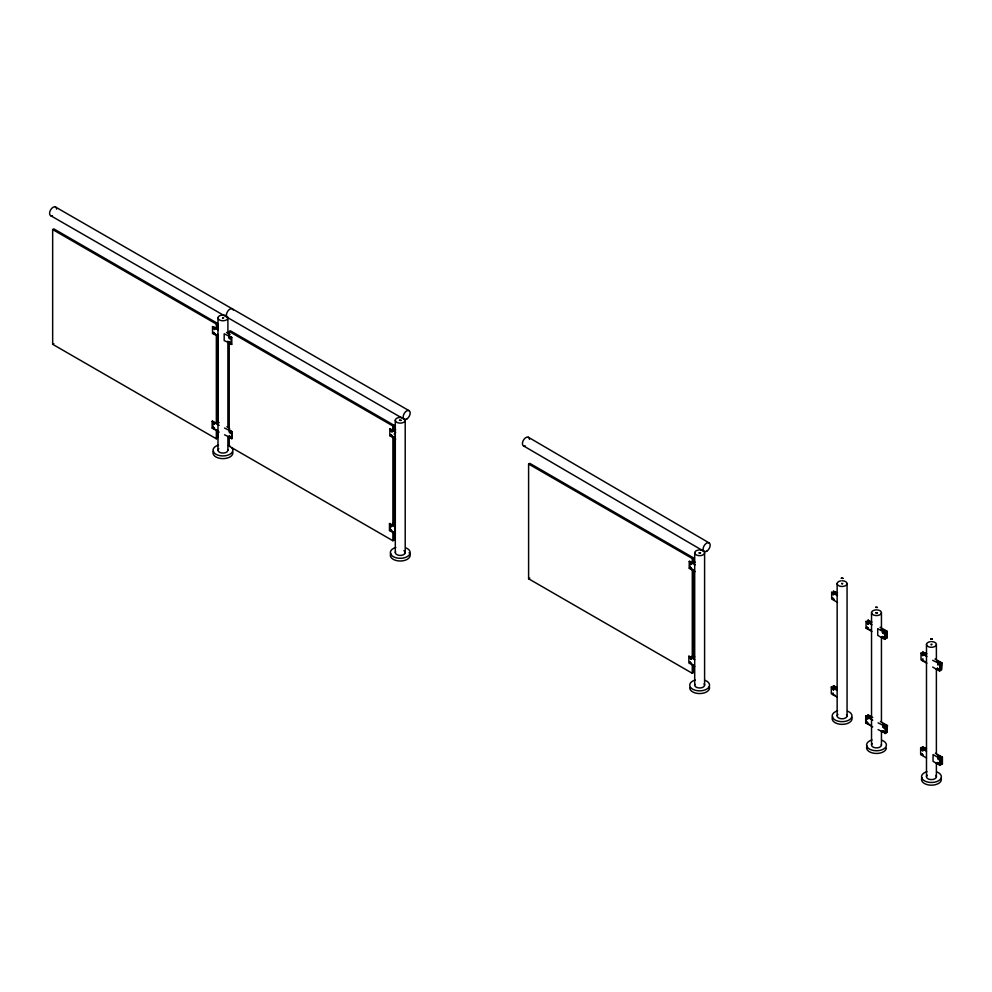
<?xml version="1.0" encoding="UTF-8"?>
<svg xmlns="http://www.w3.org/2000/svg" width="992" height="992" viewBox="0 0 992 992"><rect width="100%" height="100%" fill="white"/><g stroke="black" fill="none" stroke-linecap="round" stroke-linejoin="round"><path stroke-width="1.49" d="M924.172 748.526L925.152 748.551M940.118 757.305L941.098 757.318M700.513 552.928L698.864 552.928L700.488 552.804M394.097 525.264L393.96 524.371M835.202 592.782L835.896 592.658M394.37 430.602L394.332 429.623M394.37 434.707L394.32 433.715M693.396 657.894L692.924 656.493M217.521 430.478L217.521 438.129L216.355 438.799L52.663 344.298L52.663 229.549L53.828 228.867L217.521 323.367L217.521 329.493M52.663 344.298L53.828 343.629M52.663 229.549L216.355 324.049L217.521 323.367M218.364 336.685L212.524 333.312L212.524 326.566L216.616 328.253L217.781 327.571M212.524 333.312L215.45 334.329M229.214 336.065L229.214 331.477L230.38 330.795L394.072 425.308L394.072 431.421M229.437 334.788L228.272 335.47L231.781 337.491L231.781 344.236L224.18 340.529L224.18 333.783L231.781 337.491M219.17 432.115L212.152 428.06L212.152 421.315L216.244 423.001L217.422 422.332M212.152 428.06L216.244 429.747M229.809 429.052L228.644 429.722L232.153 431.756L232.153 438.501L224.552 434.794M224.552 428.036L232.153 431.756M229.214 331.477L392.894 425.977L394.072 425.308M395.684 439.059L389.831 435.686L389.831 428.928L393.923 430.627L395.101 429.945L392.758 428.594M389.831 435.686L393.923 437.373L395.101 436.691M395.312 533.808L389.472 530.435L389.472 523.689L393.564 525.376L394.729 524.694L394.729 531.452M389.472 530.435L393.564 532.121M229.214 437.05L229.214 446.226L392.894 540.739L394.072 540.057L394.072 532.406M693.458 664.95L693.458 672.601L692.292 673.283L528.6 578.77L528.6 464.02L529.778 463.338L693.458 557.851L693.458 562.439M528.6 578.77L529.778 578.1M528.6 464.02L692.292 558.521L693.458 557.851M695.07 571.603L689.229 568.23L689.229 561.472L693.321 563.171L694.487 562.489M689.229 568.23L693.321 569.916M694.71 666.351L688.857 662.978L688.857 656.233L692.949 657.919L694.127 657.237M837.521 602.417L831.68 599.044L831.68 592.286L835.772 593.972L836.938 593.303L833.429 591.269C835.586 594.468 832.164 596.167 833.404 593.91M833.429 591.269L837.521 592.968M871.918 631.507L866.066 628.134L866.066 621.376L870.158 623.075L871.336 622.393L867.826 620.372L867.826 623.075M867.826 620.372L871.918 622.058M866.066 628.134L870.158 629.821M884.74 632.648L885.323 632.313L884.74 639.394L877.722 635.351L877.722 628.593L884.74 632.648L884.74 639.394M885.323 632.313L881.814 630.28L882.992 629.61L887.084 631.296L887.084 638.042L884.157 637.038M837.161 697.165L831.308 693.792L831.308 687.034L835.4 688.733L836.578 688.051L833.069 686.03L833.652 685.695L837.161 687.716M926.863 663.239L921.022 659.854L921.022 653.108L925.114 654.794L926.28 654.125L922.771 652.091C924.928 655.29 921.456 656.927 922.746 654.72M922.771 652.091L926.863 653.778M941.445 663.363L941.445 670.108L942.028 663.028L937.936 661.342L936.77 662.011L940.28 664.032L939.697 671.125L932.678 667.07M932.678 660.325L940.28 664.032M872.712 726.938L865.706 722.883L865.706 716.137L869.798 717.824L870.964 717.142L867.454 715.12L868.037 714.786L872.712 717.489M865.706 722.883L869.798 724.569M878.094 722.858L885.695 726.566L885.695 733.324L878.094 729.604M886.86 725.896L887.443 725.561L886.86 732.642L886.86 725.896L883.351 723.875L882.186 724.544L885.695 726.566M926.503 757.987L920.65 754.614L920.65 747.856L924.742 749.543L925.92 748.873L922.411 746.852L922.411 749.543M922.411 746.852L926.503 748.538M940.056 758.632L940.652 758.297L940.056 765.378L933.05 761.335L933.05 754.577L940.056 758.632L940.056 765.378M940.652 758.297L937.142 756.276L938.308 755.594L942.4 757.28L942.4 764.038L939.474 763.022M841.724 583.321L842.146 584.214L842.729 583.395M931.066 644.143L931.265 645.023L932.071 644.217M692.887 561.732L693.594 561.993M939.895 662.631L940.726 663.065M885.31 725.164L886.141 725.598M222.766 317.552L222.568 318.432L223.696 317.775M833.144 694.152C833.826 691.04 830.49 695.032 835.4 695.479M937.961 663.995C936.783 666.376 940.081 664.404 937.936 661.342M922.696 660.151C924.296 656.902 919.299 660.598 925.114 661.54M229.412 342.872C231.136 339.748 225.99 343.22 231.781 344.236M831.68 592.286L837.521 595.659M880.065 627.242L887.084 631.296M935.022 658.973L942.028 663.028M866.066 621.376L871.918 624.762M921.022 653.108L926.863 656.481M881.814 637.038L885.323 639.059M692.738 560.802L695.07 562.154M689.229 561.472L695.07 564.857M55.44 206.981L409.002 410.626M50.778 215.723L404.339 419.368M393.34 428.259L395.684 429.61M226.523 332.432L230.032 334.453M212.524 326.566L218.364 329.939M389.831 428.928L395.684 432.314M831.308 687.034L837.161 690.42M880.437 721.506L887.443 725.561M935.382 753.238L942.4 757.28M865.706 716.137L872.712 720.18M920.65 747.856L926.503 751.229M882.186 731.29L885.695 733.324M937.142 763.022L940.652 765.043M692.366 655.551L694.71 656.902M688.857 656.233L694.71 659.606M226.883 426.684L229.226 428.036M216.839 421.315L219.17 422.666M392.981 523.007L395.312 524.359M212.152 421.315L219.17 425.37M389.472 523.689L395.312 527.062M229.809 437.15L232.153 438.501M528.314 437.224L708.995 542.822M523.615 445.941L704.295 551.54M925.09 653.381L925.685 654.187M216.74 326.938L217.211 327.831M941.817 757.615L941.817 764.373M939.697 664.38L939.697 671.125M936.386 644.614L936.386 659.99M936.386 669.228L936.386 753.846M936.386 763.071L936.386 776.922M926.491 644.292L926.491 776.6M886.501 631.631L886.501 638.389M885.112 726.913L885.112 733.658M881.442 612.882A4.96 2.864 0 0 1 873.766 615.114A4.96 2.864 0 0 1 874.25 610.167A4.96 2.864 0 0 1 881.442 612.882L881.442 629.808M881.442 637.496L881.442 722.114M881.442 731.34L881.442 745.19M871.534 612.56L871.534 744.868M868.409 620.037L868.409 622.728M866.289 715.79L866.289 722.548M847.056 583.792L847.056 716.1M837.149 583.47L837.149 715.778M833.652 685.695L833.652 688.386M704.593 552.978L704.593 685.286M694.698 552.656L694.698 684.964M693.458 570.09L693.458 658.837M692.292 558.521L692.292 563.109M692.292 569.234L692.292 657.981M692.292 664.094L692.292 673.283M689.812 561.137L689.812 567.895M405.207 420.434L405.207 552.742M401.81 417.558A4.96 2.864 0 0 0 395.3 420.112L395.3 552.42M394.072 437.546L394.072 524.756M392.894 425.977L392.894 430.565M392.894 436.691L392.894 525.438M392.894 531.551L392.894 540.739M390.054 523.342L390.054 530.1M231.57 432.09L231.57 438.836M231.198 337.826L231.198 344.584M229.214 342.178L229.214 430.925M227.9 318.06L227.9 333.448M227.9 341.136L227.9 427.292M227.9 436.53L227.9 450.368M217.992 317.738L217.992 450.046M217.521 334.081L217.521 422.828M216.355 324.049L216.355 328.637M216.355 334.763L216.355 423.497M216.355 429.623L216.355 438.799M212.747 420.98L212.747 427.726M52.402 215.735A4.96 2.877 -60.1 0 1 49.612 212.883A4.96 2.877 -60.1 0 1 53.208 207.241A4.96 2.877 -60.1 0 1 56.618 209.114M228.309 317.713A4.96 2.877 -60.1 0 1 227.59 311.426A4.96 2.877 -60.1 0 1 233.219 309.988M227.366 316.609A4.96 2.864 0 0 1 223.522 320.751A4.96 2.864 0 0 1 218.116 317.254A4.96 2.864 0 0 1 225.655 315.506M227.8 449.624A4.96 2.864 0 0 1 222.022 453.022A4.96 2.864 0 0 1 218.786 448.644M232.661 451.744A9.92 5.729 0 0 1 222.369 458.626A9.92 5.729 0 0 1 213.516 451.112M231.806 447.64A9.92 5.729 0 0 1 227.404 455.328A9.92 5.729 0 0 1 214.086 452.786A9.92 5.729 0 0 1 218.476 445.098M228.383 445.42A9.92 5.729 0 0 1 230.342 446.4M404.686 418.984A4.96 2.864 0 0 1 401.264 423.076A4.96 2.864 0 0 1 395.3 420.112M403.955 550.672A4.96 2.864 0 0 1 401.264 555.384A4.96 2.864 0 0 1 395.548 551.688M409.113 552.705A9.92 5.729 0 0 1 400.991 561.001A9.92 5.729 0 0 1 390.836 553.486M405.703 547.795A9.92 5.729 0 0 1 407.476 556.512A9.92 5.729 0 0 1 392.299 556.004A9.92 5.729 0 0 1 395.796 547.472M699.918 549.965A4.96 2.864 0 0 1 704.022 554.168A4.96 2.864 0 0 1 695.677 554.528A4.96 2.864 0 0 1 698.628 550.014M704.072 683.835A4.96 2.864 0 0 1 700.017 687.977A4.96 2.864 0 0 1 694.933 684.232M709.354 686.662A9.92 5.729 0 0 1 700.377 693.544A9.92 5.729 0 0 1 689.738 687.493M705.089 680.338A9.92 5.729 0 0 1 706.862 689.056A9.92 5.729 0 0 1 691.697 688.547A9.92 5.729 0 0 1 695.181 680.016M842.382 580.766A4.96 2.864 0 0 1 846.474 584.982A4.96 2.864 0 0 1 838.128 585.342A4.96 2.864 0 0 1 841.08 580.828M846.523 714.649A4.96 2.864 0 0 1 841.824 718.791A4.96 2.864 0 0 1 837.942 714.364M851.818 717.476A9.92 5.729 0 0 1 841.526 724.358A9.92 5.729 0 0 1 832.672 716.844M847.54 711.152A9.92 5.729 0 0 1 849.326 719.857A9.92 5.729 0 0 1 834.148 719.361A9.92 5.729 0 0 1 837.632 710.818M931.711 641.588A4.96 2.864 0 0 1 935.816 645.804A4.96 2.864 0 0 1 927.47 646.164A4.96 2.864 0 0 1 930.422 641.65M935.865 775.471A4.96 2.864 0 0 1 931.166 779.613A4.96 2.864 0 0 1 927.284 775.186M941.148 778.298A9.92 5.729 0 0 1 930.868 785.18A9.92 5.729 0 0 1 922.014 777.666M936.882 771.962A9.92 5.729 0 0 1 938.668 780.679A9.92 5.729 0 0 1 923.49 780.183A9.92 5.729 0 0 1 926.974 771.64M881.342 744.446A4.96 2.864 0 0 1 875.564 747.844A4.96 2.864 0 0 1 872.34 743.467M886.389 748.055A9.92 5.729 0 0 1 874.634 753.362A9.92 5.729 0 0 1 867.07 745.934M881.925 740.243A9.92 5.729 0 0 1 883.711 748.96A9.92 5.729 0 0 1 868.533 748.452A9.92 5.729 0 0 1 872.03 739.92M529.331 438.414A4.96 2.902 -59.7 0 1 529.505 439.357M525.264 445.966A4.96 2.902 -59.7 0 1 523.032 440.956A4.96 2.902 -59.7 0 1 528.922 437.683M213.664 328.302L214.718 329.493L213.664 328.302M213.664 332.419L214.718 333.597L213.664 332.419M213.292 423.063L214.346 424.241L213.292 423.063M228.879 337.578L229.933 338.768L228.879 337.578M213.305 427.168L214.359 428.358L213.305 427.168M229.239 431.83L230.293 433.02L229.239 431.83M229.251 435.947L230.305 437.137L229.251 435.947M390.972 430.677L392.026 431.867L390.972 430.677M390.984 434.781L392.038 435.972L390.984 434.781M390.612 525.425L391.654 526.616L390.612 525.425M390.612 529.542L391.666 530.72L390.612 529.542M690.37 563.22L691.412 564.411L690.37 563.22M690.37 567.325L691.424 568.515L690.37 567.325M689.998 657.969L691.052 659.159L689.998 657.969M690.01 662.086L691.052 663.264L690.072 661.962M832.821 598.139L833.875 599.329L832.821 598.139M832.449 688.783L833.503 689.973L832.449 688.783M867.206 623.125L868.26 624.315L867.206 623.125M867.219 627.229L868.26 628.42L867.219 627.229M866.834 717.873L867.888 719.064L866.909 717.762M882.421 632.4L883.475 633.578L882.421 632.4M866.847 721.99L867.901 723.168L866.847 721.99M882.434 636.504L883.475 637.695L882.434 636.504M882.793 726.652L883.835 727.843L882.793 726.652M882.793 730.757L883.847 731.947L882.793 730.757M921.791 749.605L922.845 750.795L921.791 749.605M921.804 753.709L922.845 754.9L921.804 753.709M937.378 668.224L938.432 669.414L937.378 668.224M937.738 758.384L938.792 759.574L937.738 758.384M937.75 762.488L938.804 763.679L937.75 762.488M399.503 420.261L401.128 420.385L399.503 420.261M841.34 578.212L842.964 578.336L841.34 578.212M875.725 607.302L877.362 607.426L875.725 607.302M875.725 612.709L877.362 612.833L875.725 612.709M930.682 639.034L932.306 639.158L930.682 639.034M406.881 418.934L405.964 419.38A4.96 2.877 -60.1 0 1 403.843 414.185A4.96 2.877 -60.1 0 1 409.758 411.296A4.96 2.877 -60.1 0 1 406.881 418.934M706.85 551.118L705.932 551.564A4.96 2.902 -59.7 0 1 703.799 546.356A4.96 2.902 -59.7 0 1 709.751 543.492A4.96 2.902 -59.7 0 1 706.85 551.118"/></g></svg>
